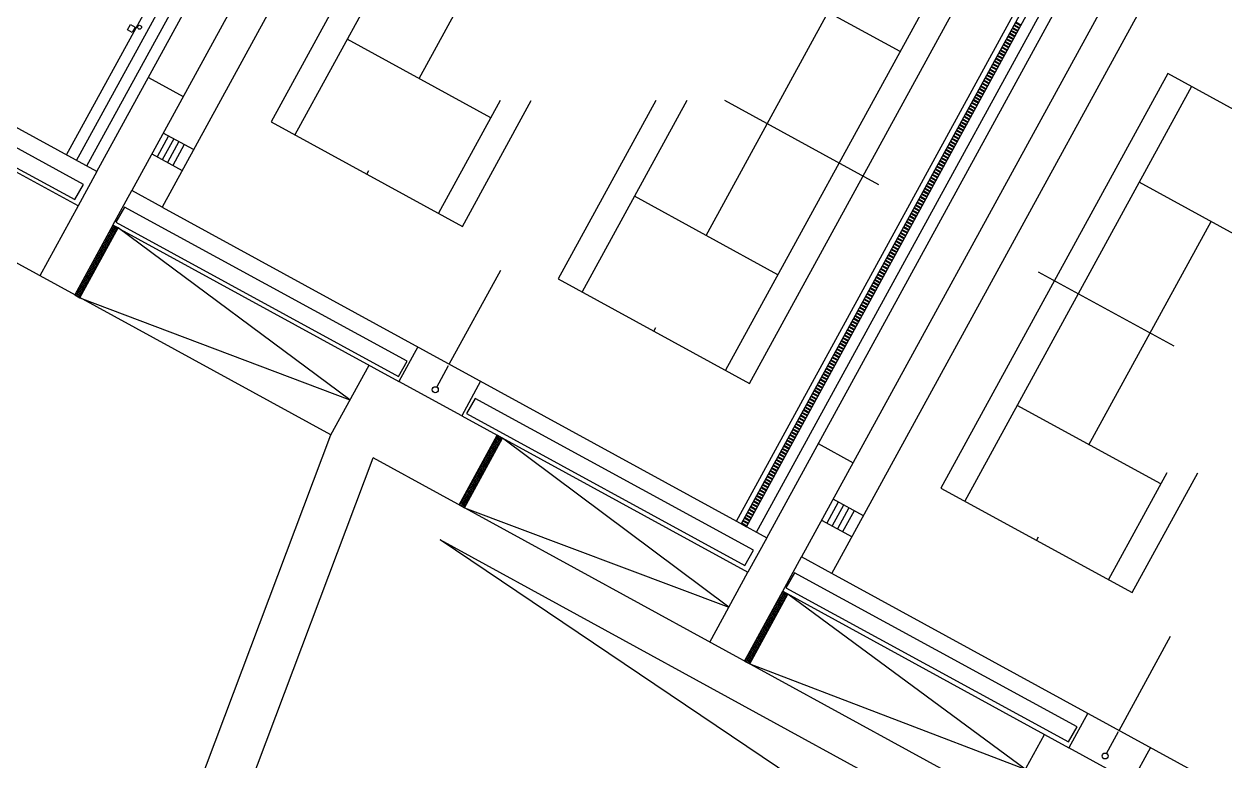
# Model space of a CAD drawing. Header units: millimetres. Extents: x 521005098 to 522149999836, y 174611071 to 175300000107.
# Drawn here: x 521886533836 to 521946951555, y 175132477736 to 175169562340 of the extents above; entities that cross this region are included whole.
import ezdxf

# ---------------------------------------------------------------- set-up
doc = ezdxf.new("R2010")
doc.units = ezdxf.units.MM
doc.header["$LTSCALE"] = 200
for name, color, linetype in [('0-35TEXT', 3, 'Continuous'), ('siteplan$0$0-35TEXT', 3, 'Continuous'), ('siteplan$0$siteplan$0$10', 1, 'Continuous'), ('siteplan$0$siteplan$0$21', 1, 'Continuous'), ('siteplan$0$siteplan$0$26', 1, 'Continuous'), ('siteplan$0$siteplan$0$48', 1, 'Continuous'), ('siteplan$0$siteplan$0$58', 1, 'Continuous'), ('siteplan$0$siteplan$0$60', 1, 'Continuous'), ('siteplan$0$siteplan$0$63', 1, 'Continuous'), ('siteplan$0$siteplan$0$8', 1, 'Continuous')]:
    doc.layers.add(name, color=color, linetype=linetype)
doc.layers.get('siteplan$0$0-35TEXT').off()

# ---------------------------------------------------------------- blocks, each defined once
blk = doc.blocks.new('siteplan$0$siteplan')
at = {"layer": 'siteplan$0$siteplan$0$10', "color": 8}
for p, q in [((21407.295, 75051.291), (21407.894, 75052.387)), ((21440.994, 75032.86), (21441.594, 75033.957))]:
    blk.add_line(p, q, dxfattribs=at)
for centre in [(21407.223, 75051.159), (21440.922, 75032.729)]:
    blk.add_circle(centre, 0.15, dxfattribs=at)
at = {"layer": 'siteplan$0$siteplan$0$21', "color": 8}
for p, q in [((21391.737, 75069.267), (21391.886, 75069.539)), ((21391.972, 75069.138), (21391.737, 75069.267)), ((21391.886, 75069.539), (21392.121, 75069.411)), ((21392.121, 75069.411), (21391.972, 75069.138))]:
    blk.add_line(p, q, dxfattribs=at)
blk.add_circle((21392.345, 75069.402), 0.1, dxfattribs=at)
at = {"layer": 'siteplan$0$siteplan$0$26', "color": 8}
for p, q in [((21388.673, 75062.976), (21406.22, 75095.061)), ((21389.182, 75062.698), (21406.729, 75094.783)), ((21389.691, 75062.419), (21407.238, 75094.505)), ((21390.2, 75062.141), (21407.747, 75094.226)), ((21409.502, 75093.267), (21391.954, 75061.181)), ((21410.37, 75085.497), (21398.964, 75064.642)), ((21411.572, 75084.84), (21400.166, 75063.985)), ((21390.2, 75062.141), (21358.615, 75079.415)), ((21406.407, 75066.824), (21412.55, 75078.054)), ((21422.881, 75044.268), (21440.429, 75076.353)), ((21423.39, 75043.989), (21440.938, 75076.075)), ((21423.899, 75043.711), (21441.446, 75075.796)), ((21443.201, 75074.837), (21425.654, 75042.751)), ((21433.238, 75072.991), (21421.832, 75052.136)), ((21423.034, 75051.479), (21434.44, 75072.334)), ((21430.606, 75068.179), (21423.385, 75072.128)), ((21420.852, 75058.925), (21426.995, 75070.154)), ((21410.019, 75064.848), (21402.798, 75068.797)), ((21444.069, 75067.067), (21432.664, 75046.212)), ((21453.694, 75061.804), (21444.069, 75067.067)), ((21445.271, 75066.41), (21433.866, 75045.555)), ((21410.489, 75065.709), (21407.387, 75060.036)), ((21408.589, 75059.379), (21412.051, 75065.709)), ((21418.313, 75065.709), (21413.409, 75056.742)), ((21419.875, 75065.709), (21414.611, 75056.085)), ((21429.538, 75061.468), (21421.784, 75065.709)), ((21398.964, 75064.642), (21408.589, 75059.379)), ((21393.801, 75063.932), (21393.225, 75062.879)), ((21394.064, 75063.788), (21393.488, 75062.735)), ((21395.064, 75063.241), (21393.537, 75064.076)), ((21394.327, 75063.644), (21393.751, 75062.591)), ((21392.962, 75063.023), (21394.488, 75062.188)), ((21394.59, 75063.5), (21394.014, 75062.447)), ((21403.777, 75062.011), (21403.873, 75062.187)), ((21393.481, 75060.347), (21391.954, 75061.181)), ((21449.86, 75057.649), (21442.639, 75061.598)), ((21424.464, 75056.948), (21417.243, 75060.897)), ((21440.106, 75048.394), (21446.25, 75059.624)), ((21444.392, 75053.344), (21437.563, 75057.079)), ((21413.409, 75056.742), (21423.034, 75051.479)), ((21418.222, 75054.111), (21418.318, 75054.287)), ((21443.718, 75046.418), (21436.498, 75050.367)), ((21444.023, 75046.975), (21441.087, 75041.606)), ((21442.289, 75040.949), (21445.584, 75046.975)), ((21432.664, 75046.212), (21442.289, 75040.949)), ((21427.5, 75045.502), (21426.924, 75044.449)), ((21428.764, 75044.811), (21427.237, 75045.646)), ((21427.763, 75045.358), (21427.188, 75044.305)), ((21428.027, 75045.214), (21427.451, 75044.161)), ((21428.29, 75045.07), (21427.714, 75044.017)), ((21422.373, 75044.546), (21423.899, 75043.711)), ((21426.661, 75044.593), (21428.188, 75043.758)), ((21437.476, 75043.58), (21437.572, 75043.756)), ((21427.181, 75041.916), (21425.654, 75042.751))]:
    blk.add_line(p, q, dxfattribs=at)
at = {"layer": 'siteplan$0$siteplan$0$48', "color": 8}
for p, q in [((21389.526, 75061.483), (21374.927, 75069.453)), ((21374.489, 75068.695), (21389.088, 75060.725)), ((21389.088, 75060.725), (21389.526, 75061.483)), ((21391.595, 75060.353), (21391.157, 75059.595)), ((21405.815, 75052.589), (21391.595, 75060.353)), ((21391.157, 75059.595), (21405.377, 75051.831)), ((21405.377, 75051.831), (21405.815, 75052.589)), ((21409.228, 75050.726), (21408.791, 75049.968)), ((21423.234, 75043.079), (21409.228, 75050.726)), ((21408.791, 75049.968), (21422.796, 75042.321)), ((21422.796, 75042.321), (21423.234, 75043.079)), ((21425.296, 75041.954), (21424.858, 75041.196)), ((21439.511, 75034.193), (21425.296, 75041.954)), ((21424.858, 75041.196), (21439.073, 75033.435)), ((21439.073, 75033.435), (21439.511, 75034.193))]:
    blk.add_line(p, q, dxfattribs=at)
at = {"layer": 'siteplan$0$siteplan$0$58', "color": 8}
for p, q in [((21402.929, 75050.644), (21391.267, 75059.301)), ((21389.348, 75055.791), (21402.929, 75050.644)), ((21421.99, 75040.22), (21410.605, 75048.725)), ((21408.686, 75045.216), (21421.99, 75040.22)), ((21436.905, 75032.063), (21424.967, 75040.871)), ((21423.048, 75037.361), (21436.905, 75032.063))]:
    blk.add_line(p, q, dxfattribs=at)
at = {"layer": 'siteplan$0$siteplan$0$60', "color": 8}
for p, q in [((21411.028, 75092.432), (21393.481, 75060.347)), ((21422.373, 75044.546), (21439.92, 75076.631)), ((21427.181, 75041.916), (21444.728, 75074.002)), ((21393.481, 75060.347), (21422.373, 75044.546)), ((21407.927, 75052.446), (21410.517, 75057.183)), ((21456.072, 75026.116), (21427.181, 75041.916)), ((21441.626, 75034.016), (21444.217, 75038.753))]:
    blk.add_line(p, q, dxfattribs=at)
at = {"layer": 'siteplan$0$siteplan$0$63', "color": 8}
for p, q in [((21440.165, 75076.497), (21422.618, 75044.412)), ((21422.881, 75044.268), (21440.429, 75076.353)), ((21436.669, 75069.478), (21436.405, 75069.622)), ((21436.678, 75069.495), (21436.415, 75069.639)), ((21436.688, 75069.512), (21436.424, 75069.656)), ((21436.364, 75068.92), (21436.101, 75069.064)), ((21436.373, 75068.938), (21436.11, 75069.082)), ((21436.383, 75068.955), (21436.12, 75069.099)), ((21436.44, 75069.06), (21436.177, 75069.204)), ((21436.45, 75069.077), (21436.186, 75069.221)), ((21436.459, 75069.095), (21436.196, 75069.239)), ((21436.516, 75069.199), (21436.253, 75069.343)), ((21436.526, 75069.216), (21436.263, 75069.36)), ((21436.535, 75069.234), (21436.272, 75069.378)), ((21436.592, 75069.338), (21436.329, 75069.482)), ((21436.602, 75069.356), (21436.339, 75069.5)), ((21436.611, 75069.373), (21436.348, 75069.517)), ((21436.059, 75068.363), (21435.796, 75068.507)), ((21436.069, 75068.381), (21435.806, 75068.525)), ((21436.078, 75068.398), (21435.815, 75068.542)), ((21436.135, 75068.503), (21435.872, 75068.647)), ((21436.145, 75068.52), (21435.882, 75068.664)), ((21436.154, 75068.537), (21435.891, 75068.681)), ((21436.212, 75068.642), (21435.948, 75068.786)), ((21436.221, 75068.659), (21435.958, 75068.803)), ((21436.231, 75068.677), (21435.967, 75068.821)), ((21436.288, 75068.781), (21436.025, 75068.925)), ((21436.297, 75068.799), (21436.034, 75068.943)), ((21436.307, 75068.816), (21436.044, 75068.96)), ((21435.678, 75067.667), (21435.415, 75067.811)), ((21435.688, 75067.684), (21435.425, 75067.828)), ((21435.697, 75067.702), (21435.434, 75067.846)), ((21435.755, 75067.806), (21435.491, 75067.95)), ((21435.764, 75067.824), (21435.501, 75067.968)), ((21435.774, 75067.841), (21435.51, 75067.985)), ((21435.831, 75067.946), (21435.568, 75068.089)), ((21435.84, 75067.963), (21435.577, 75068.107)), ((21435.85, 75067.98), (21435.587, 75068.124)), ((21435.907, 75068.085), (21435.644, 75068.229)), ((21435.916, 75068.102), (21435.653, 75068.246)), ((21435.926, 75068.12), (21435.663, 75068.264)), ((21435.983, 75068.224), (21435.72, 75068.368)), ((21435.993, 75068.241), (21435.729, 75068.385)), ((21436.002, 75068.259), (21435.739, 75068.403)), ((21435.374, 75067.11), (21435.11, 75067.254)), ((21435.383, 75067.127), (21435.12, 75067.271)), ((21435.393, 75067.145), (21435.13, 75067.289)), ((21435.45, 75067.249), (21435.187, 75067.393)), ((21435.459, 75067.267), (21435.196, 75067.41)), ((21435.469, 75067.284), (21435.206, 75067.428)), ((21435.526, 75067.388), (21435.263, 75067.532)), ((21435.536, 75067.406), (21435.272, 75067.55)), ((21435.545, 75067.423), (21435.282, 75067.567)), ((21435.602, 75067.528), (21435.339, 75067.672)), ((21435.612, 75067.545), (21435.349, 75067.689)), ((21435.621, 75067.562), (21435.358, 75067.706)), ((21435.069, 75066.553), (21434.806, 75066.697)), ((21435.079, 75066.57), (21434.815, 75066.714)), ((21435.088, 75066.588), (21434.825, 75066.731)), ((21435.145, 75066.692), (21434.882, 75066.836)), ((21435.155, 75066.709), (21434.891, 75066.853)), ((21435.164, 75066.727), (21434.901, 75066.871)), ((21435.221, 75066.831), (21434.958, 75066.975)), ((21435.231, 75066.849), (21434.968, 75066.993)), ((21435.24, 75066.866), (21434.977, 75067.01)), ((21435.298, 75066.971), (21435.034, 75067.114)), ((21435.307, 75066.988), (21435.044, 75067.132)), ((21435.317, 75067.005), (21435.053, 75067.149)), ((21434.688, 75065.856), (21434.425, 75066)), ((21434.698, 75065.874), (21434.434, 75066.018)), ((21434.707, 75065.891), (21434.444, 75066.035)), ((21434.764, 75065.996), (21434.501, 75066.14)), ((21434.774, 75066.013), (21434.511, 75066.157)), ((21434.783, 75066.03), (21434.52, 75066.174)), ((21434.84, 75066.135), (21434.577, 75066.279)), ((21434.85, 75066.152), (21434.587, 75066.296)), ((21434.86, 75066.17), (21434.596, 75066.314)), ((21434.917, 75066.274), (21434.653, 75066.418)), ((21434.926, 75066.292), (21434.663, 75066.435)), ((21434.936, 75066.309), (21434.672, 75066.453)), ((21434.993, 75066.413), (21434.73, 75066.557)), ((21435.002, 75066.431), (21434.739, 75066.575)), ((21435.012, 75066.448), (21434.749, 75066.592)), ((21434.383, 75065.299), (21434.12, 75065.443)), ((21434.393, 75065.317), (21434.13, 75065.461)), ((21434.402, 75065.334), (21434.139, 75065.478)), ((21434.46, 75065.438), (21434.196, 75065.582)), ((21434.469, 75065.456), (21434.206, 75065.6)), ((21434.479, 75065.473), (21434.215, 75065.617)), ((21434.536, 75065.578), (21434.273, 75065.722)), ((21434.545, 75065.595), (21434.282, 75065.739)), ((21434.555, 75065.613), (21434.292, 75065.756)), ((21434.612, 75065.717), (21434.349, 75065.861)), ((21434.621, 75065.734), (21434.358, 75065.878)), ((21434.631, 75065.752), (21434.368, 75065.896)), ((21434.079, 75064.742), (21433.816, 75064.886)), ((21434.088, 75064.759), (21433.825, 75064.903)), ((21434.098, 75064.777), (21433.835, 75064.921)), ((21434.155, 75064.881), (21433.892, 75065.025)), ((21434.164, 75064.899), (21433.901, 75065.043)), ((21434.174, 75064.916), (21433.911, 75065.06)), ((21434.231, 75065.021), (21433.968, 75065.165)), ((21434.241, 75065.038), (21433.977, 75065.182)), ((21434.25, 75065.055), (21433.987, 75065.199)), ((21434.307, 75065.16), (21434.044, 75065.304)), ((21434.317, 75065.177), (21434.054, 75065.321)), ((21434.326, 75065.195), (21434.063, 75065.339)), ((21433.698, 75064.046), (21433.435, 75064.19)), ((21433.707, 75064.063), (21433.444, 75064.207)), ((21433.717, 75064.08), (21433.454, 75064.224)), ((21433.774, 75064.185), (21433.511, 75064.329)), ((21433.784, 75064.202), (21433.52, 75064.346)), ((21433.793, 75064.22), (21433.53, 75064.364)), ((21433.85, 75064.324), (21433.587, 75064.468)), ((21433.86, 75064.342), (21433.597, 75064.486)), ((21433.869, 75064.359), (21433.606, 75064.503)), ((21433.926, 75064.463), (21433.663, 75064.607)), ((21433.936, 75064.481), (21433.673, 75064.625)), ((21433.945, 75064.498), (21433.682, 75064.642)), ((21434.003, 75064.603), (21433.739, 75064.747)), ((21434.012, 75064.62), (21433.749, 75064.764)), ((21434.022, 75064.638), (21433.758, 75064.782)), ((21433.393, 75063.488), (21433.13, 75063.632)), ((21433.403, 75063.506), (21433.14, 75063.65)), ((21433.412, 75063.523), (21433.149, 75063.667)), ((21433.469, 75063.628), (21433.206, 75063.772)), ((21433.479, 75063.645), (21433.216, 75063.789)), ((21433.488, 75063.663), (21433.225, 75063.807)), ((21433.546, 75063.767), (21433.282, 75063.911)), ((21433.555, 75063.784), (21433.292, 75063.928)), ((21433.565, 75063.802), (21433.301, 75063.946)), ((21433.622, 75063.906), (21433.359, 75064.05)), ((21433.631, 75063.924), (21433.368, 75064.068)), ((21433.641, 75063.941), (21433.378, 75064.085)), ((21433.089, 75062.931), (21432.825, 75063.075)), ((21433.098, 75062.949), (21432.835, 75063.093)), ((21433.108, 75062.966), (21432.844, 75063.11)), ((21433.165, 75063.071), (21432.901, 75063.215)), ((21433.174, 75063.088), (21432.911, 75063.232)), ((21433.184, 75063.105), (21432.921, 75063.249)), ((21433.241, 75063.21), (21432.978, 75063.354)), ((21433.25, 75063.227), (21432.987, 75063.371)), ((21433.26, 75063.245), (21432.997, 75063.389)), ((21433.317, 75063.349), (21433.054, 75063.493)), ((21433.327, 75063.367), (21433.063, 75063.511)), ((21433.336, 75063.384), (21433.073, 75063.528)), ((21432.708, 75062.235), (21432.444, 75062.379)), ((21432.717, 75062.252), (21432.454, 75062.396)), ((21432.727, 75062.27), (21432.463, 75062.414)), ((21432.784, 75062.374), (21432.521, 75062.518)), ((21432.793, 75062.392), (21432.53, 75062.536)), ((21432.803, 75062.409), (21432.54, 75062.553)), ((21432.86, 75062.514), (21432.597, 75062.657)), ((21432.87, 75062.531), (21432.606, 75062.675)), ((21432.879, 75062.548), (21432.616, 75062.692)), ((21432.936, 75062.653), (21432.673, 75062.797)), ((21432.946, 75062.67), (21432.682, 75062.814)), ((21432.955, 75062.688), (21432.692, 75062.832)), ((21433.012, 75062.792), (21432.749, 75062.936)), ((21433.022, 75062.809), (21432.759, 75062.953)), ((21433.031, 75062.827), (21432.768, 75062.971)), ((21432.403, 75061.678), (21432.14, 75061.822)), ((21432.412, 75061.695), (21432.149, 75061.839)), ((21432.422, 75061.713), (21432.159, 75061.857)), ((21432.479, 75061.817), (21432.216, 75061.961)), ((21432.489, 75061.835), (21432.225, 75061.978)), ((21432.498, 75061.852), (21432.235, 75061.996)), ((21432.555, 75061.956), (21432.292, 75062.1)), ((21432.565, 75061.974), (21432.302, 75062.118)), ((21432.574, 75061.991), (21432.311, 75062.135)), ((21432.631, 75062.096), (21432.368, 75062.24)), ((21432.641, 75062.113), (21432.378, 75062.257)), ((21432.651, 75062.131), (21432.387, 75062.274)), ((21432.098, 75061.121), (21431.835, 75061.265)), ((21432.108, 75061.138), (21431.845, 75061.282)), ((21432.117, 75061.156), (21431.854, 75061.299)), ((21432.174, 75061.26), (21431.911, 75061.404)), ((21432.184, 75061.277), (21431.921, 75061.421)), ((21432.193, 75061.295), (21431.93, 75061.439)), ((21432.251, 75061.399), (21431.987, 75061.543)), ((21432.26, 75061.417), (21431.997, 75061.561)), ((21432.27, 75061.434), (21432.006, 75061.578)), ((21432.327, 75061.539), (21432.064, 75061.683)), ((21432.336, 75061.556), (21432.073, 75061.7)), ((21432.346, 75061.573), (21432.083, 75061.717)), ((21431.717, 75060.424), (21431.454, 75060.568)), ((21431.727, 75060.442), (21431.464, 75060.586)), ((21431.736, 75060.459), (21431.473, 75060.603)), ((21431.794, 75060.564), (21431.53, 75060.708)), ((21431.803, 75060.581), (21431.54, 75060.725)), ((21431.813, 75060.598), (21431.549, 75060.742)), ((21431.87, 75060.703), (21431.607, 75060.847)), ((21431.879, 75060.72), (21431.616, 75060.864)), ((21431.889, 75060.738), (21431.626, 75060.882)), ((21431.946, 75060.842), (21431.683, 75060.986)), ((21431.955, 75060.86), (21431.692, 75061.004)), ((21431.965, 75060.877), (21431.702, 75061.021)), ((21432.022, 75060.981), (21431.759, 75061.125)), ((21432.032, 75060.999), (21431.768, 75061.143)), ((21432.041, 75061.016), (21431.778, 75061.16)), ((21431.413, 75059.867), (21431.15, 75060.011)), ((21431.422, 75059.885), (21431.159, 75060.029)), ((21431.432, 75059.902), (21431.169, 75060.046)), ((21431.489, 75060.006), (21431.226, 75060.15)), ((21431.498, 75060.024), (21431.235, 75060.168)), ((21431.508, 75060.041), (21431.245, 75060.185)), ((21431.565, 75060.146), (21431.302, 75060.29)), ((21431.575, 75060.163), (21431.311, 75060.307)), ((21431.584, 75060.181), (21431.321, 75060.325)), ((21431.641, 75060.285), (21431.378, 75060.429)), ((21431.651, 75060.302), (21431.388, 75060.446)), ((21431.66, 75060.32), (21431.397, 75060.464)), ((21391.005, 75059.445), (21389.085, 75055.935)), ((21391.004, 75059.445), (21389.085, 75055.935)), ((21391.008, 75059.442), (21389.089, 75055.933)), ((21391.078, 75059.404), (21389.159, 75055.895)), ((21391.148, 75059.366), (21389.229, 75055.857)), ((21391.22, 75059.215), (21390.957, 75059.359)), ((21391.258, 75059.285), (21390.996, 75059.428)), ((21391.267, 75059.301), (21391.004, 75059.445)), ((21431.108, 75059.31), (21430.845, 75059.454)), ((21431.118, 75059.327), (21430.854, 75059.471)), ((21431.127, 75059.345), (21430.864, 75059.489)), ((21431.184, 75059.449), (21430.921, 75059.593)), ((21431.194, 75059.467), (21430.931, 75059.611)), ((21431.203, 75059.484), (21430.94, 75059.628)), ((21431.26, 75059.589), (21430.997, 75059.733)), ((21431.27, 75059.606), (21431.007, 75059.75)), ((21431.279, 75059.623), (21431.016, 75059.767)), ((21431.337, 75059.728), (21431.073, 75059.872)), ((21431.346, 75059.745), (21431.083, 75059.889)), ((21431.356, 75059.763), (21431.092, 75059.907)), ((21391.217, 75059.328), (21389.298, 75055.818)), ((21389.348, 75055.791), (21391.267, 75059.301)), ((21390.916, 75058.658), (21390.653, 75058.802)), ((21390.954, 75058.727), (21390.691, 75058.871)), ((21390.992, 75058.797), (21390.729, 75058.941)), ((21391.03, 75058.867), (21390.767, 75059.01)), ((21391.068, 75058.936), (21390.805, 75059.08)), ((21391.106, 75059.006), (21390.843, 75059.15)), ((21391.144, 75059.076), (21390.881, 75059.219)), ((21391.182, 75059.145), (21390.919, 75059.289)), ((21430.727, 75058.614), (21430.464, 75058.758)), ((21430.737, 75058.631), (21430.473, 75058.775)), ((21430.746, 75058.648), (21430.483, 75058.792)), ((21430.803, 75058.753), (21430.54, 75058.897)), ((21430.813, 75058.77), (21430.55, 75058.914)), ((21430.822, 75058.788), (21430.559, 75058.932)), ((21430.88, 75058.892), (21430.616, 75059.036)), ((21430.889, 75058.91), (21430.626, 75059.054)), ((21430.899, 75058.927), (21430.635, 75059.071)), ((21430.956, 75059.031), (21430.692, 75059.175)), ((21430.965, 75059.049), (21430.702, 75059.193)), ((21430.975, 75059.066), (21430.712, 75059.21)), ((21431.032, 75059.171), (21430.769, 75059.315)), ((21431.041, 75059.188), (21430.778, 75059.332)), ((21431.051, 75059.206), (21430.788, 75059.35)), ((21390.573, 75058.031), (21390.31, 75058.175)), ((21390.611, 75058.101), (21390.348, 75058.244)), ((21390.649, 75058.17), (21390.386, 75058.314)), ((21390.687, 75058.24), (21390.424, 75058.384)), ((21390.725, 75058.31), (21390.462, 75058.453)), ((21390.763, 75058.379), (21390.5, 75058.523)), ((21390.801, 75058.449), (21390.538, 75058.593)), ((21390.84, 75058.518), (21390.577, 75058.662)), ((21390.878, 75058.588), (21390.615, 75058.732)), ((21430.422, 75058.057), (21430.159, 75058.2)), ((21430.432, 75058.074), (21430.169, 75058.218)), ((21430.442, 75058.091), (21430.178, 75058.235)), ((21430.499, 75058.196), (21430.235, 75058.34)), ((21430.508, 75058.213), (21430.245, 75058.357)), ((21430.518, 75058.231), (21430.254, 75058.375)), ((21430.575, 75058.335), (21430.312, 75058.479)), ((21430.584, 75058.352), (21430.321, 75058.496)), ((21430.594, 75058.37), (21430.331, 75058.514)), ((21430.651, 75058.474), (21430.388, 75058.618)), ((21430.661, 75058.492), (21430.397, 75058.636)), ((21430.67, 75058.509), (21430.407, 75058.653)), ((21390.23, 75057.404), (21389.967, 75057.548)), ((21390.268, 75057.474), (21390.005, 75057.618)), ((21390.306, 75057.543), (21390.043, 75057.687)), ((21390.344, 75057.613), (21390.081, 75057.757)), ((21390.383, 75057.683), (21390.12, 75057.827)), ((21390.421, 75057.752), (21390.158, 75057.896)), ((21390.459, 75057.822), (21390.196, 75057.966)), ((21390.497, 75057.892), (21390.234, 75058.035)), ((21390.535, 75057.961), (21390.272, 75058.105)), ((21430.061, 75057.395), (21429.797, 75057.539)), ((21430.118, 75057.499), (21429.855, 75057.643)), ((21430.127, 75057.517), (21429.864, 75057.661)), ((21430.137, 75057.534), (21429.874, 75057.678)), ((21430.194, 75057.639), (21429.931, 75057.783)), ((21430.203, 75057.656), (21429.94, 75057.8)), ((21430.213, 75057.673), (21429.95, 75057.817)), ((21430.27, 75057.778), (21430.007, 75057.922)), ((21430.28, 75057.795), (21430.016, 75057.939)), ((21430.289, 75057.813), (21430.026, 75057.957)), ((21430.346, 75057.917), (21430.083, 75058.061)), ((21430.356, 75057.935), (21430.093, 75058.079)), ((21430.365, 75057.952), (21430.102, 75058.096)), ((21389.926, 75056.847), (21389.663, 75056.991)), ((21389.964, 75056.917), (21389.701, 75057.06)), ((21390.002, 75056.986), (21389.739, 75057.13)), ((21390.04, 75057.056), (21389.777, 75057.2)), ((21390.078, 75057.126), (21389.815, 75057.269)), ((21390.116, 75057.195), (21389.853, 75057.339)), ((21390.154, 75057.265), (21389.891, 75057.409)), ((21390.192, 75057.335), (21389.929, 75057.478)), ((21429.737, 75056.803), (21429.474, 75056.947)), ((21429.746, 75056.82), (21429.483, 75056.964)), ((21429.756, 75056.838), (21429.493, 75056.982)), ((21429.813, 75056.942), (21429.55, 75057.086)), ((21429.823, 75056.96), (21429.559, 75057.104)), ((21429.832, 75056.977), (21429.569, 75057.121)), ((21429.889, 75057.082), (21429.626, 75057.225)), ((21429.899, 75057.099), (21429.636, 75057.243)), ((21429.908, 75057.116), (21429.645, 75057.26)), ((21429.965, 75057.221), (21429.702, 75057.365)), ((21429.975, 75057.238), (21429.712, 75057.382)), ((21429.984, 75057.256), (21429.721, 75057.4)), ((21430.042, 75057.36), (21429.778, 75057.504)), ((21430.051, 75057.378), (21429.788, 75057.521)), ((21389.583, 75056.22), (21389.32, 75056.364)), ((21389.621, 75056.29), (21389.358, 75056.434)), ((21389.659, 75056.359), (21389.396, 75056.503)), ((21389.697, 75056.429), (21389.434, 75056.573)), ((21389.735, 75056.499), (21389.472, 75056.643)), ((21389.773, 75056.568), (21389.51, 75056.712)), ((21389.811, 75056.638), (21389.548, 75056.782)), ((21389.849, 75056.708), (21389.586, 75056.852)), ((21389.888, 75056.777), (21389.624, 75056.921)), ((21429.432, 75056.246), (21429.169, 75056.39)), ((21429.442, 75056.263), (21429.179, 75056.407)), ((21429.451, 75056.281), (21429.188, 75056.425)), ((21429.508, 75056.385), (21429.245, 75056.529)), ((21429.518, 75056.403), (21429.255, 75056.546)), ((21429.527, 75056.42), (21429.264, 75056.564)), ((21429.585, 75056.524), (21429.321, 75056.668)), ((21429.594, 75056.542), (21429.331, 75056.686)), ((21429.604, 75056.559), (21429.34, 75056.703)), ((21429.661, 75056.664), (21429.398, 75056.808)), ((21429.67, 75056.681), (21429.407, 75056.825)), ((21429.68, 75056.699), (21429.417, 75056.842)), ((21389.085, 75055.935), (21389.348, 75055.791)), ((21389.354, 75055.802), (21389.091, 75055.946)), ((21389.393, 75055.872), (21389.129, 75056.016)), ((21389.431, 75055.942), (21389.167, 75056.086)), ((21389.469, 75056.011), (21389.205, 75056.155)), ((21389.507, 75056.081), (21389.244, 75056.225)), ((21389.545, 75056.151), (21389.282, 75056.294)), ((21429.07, 75055.584), (21428.807, 75055.728)), ((21429.128, 75055.689), (21428.864, 75055.833)), ((21429.137, 75055.706), (21428.874, 75055.85)), ((21429.147, 75055.724), (21428.883, 75055.867)), ((21429.204, 75055.828), (21428.941, 75055.972)), ((21429.213, 75055.845), (21428.95, 75055.989)), ((21429.223, 75055.863), (21428.96, 75056.007)), ((21429.28, 75055.967), (21429.017, 75056.111)), ((21429.289, 75055.985), (21429.026, 75056.129)), ((21429.299, 75056.002), (21429.036, 75056.146)), ((21429.356, 75056.107), (21429.093, 75056.251)), ((21429.366, 75056.124), (21429.102, 75056.268)), ((21429.375, 75056.141), (21429.112, 75056.285)), ((21428.747, 75054.992), (21428.483, 75055.136)), ((21428.756, 75055.01), (21428.493, 75055.154)), ((21428.766, 75055.027), (21428.503, 75055.171)), ((21428.823, 75055.132), (21428.56, 75055.276)), ((21428.832, 75055.149), (21428.569, 75055.293)), ((21428.842, 75055.166), (21428.579, 75055.31)), ((21428.899, 75055.271), (21428.636, 75055.415)), ((21428.909, 75055.288), (21428.645, 75055.432)), ((21428.918, 75055.306), (21428.655, 75055.45)), ((21428.975, 75055.41), (21428.712, 75055.554)), ((21428.985, 75055.428), (21428.722, 75055.572)), ((21428.994, 75055.445), (21428.731, 75055.589)), ((21429.051, 75055.549), (21428.788, 75055.693)), ((21429.061, 75055.567), (21428.798, 75055.711)), ((21428.442, 75054.435), (21428.179, 75054.579)), ((21428.452, 75054.453), (21428.188, 75054.597)), ((21428.461, 75054.47), (21428.198, 75054.614)), ((21428.518, 75054.574), (21428.255, 75054.718)), ((21428.528, 75054.592), (21428.264, 75054.736)), ((21428.537, 75054.609), (21428.274, 75054.753)), ((21428.594, 75054.714), (21428.331, 75054.858)), ((21428.604, 75054.731), (21428.341, 75054.875)), ((21428.613, 75054.749), (21428.35, 75054.893)), ((21428.671, 75054.853), (21428.407, 75054.997)), ((21428.68, 75054.87), (21428.417, 75055.014)), ((21428.69, 75054.888), (21428.426, 75055.032)), ((21428.08, 75053.774), (21427.817, 75053.918)), ((21428.137, 75053.878), (21427.874, 75054.022)), ((21428.147, 75053.895), (21427.884, 75054.039)), ((21428.156, 75053.913), (21427.893, 75054.057)), ((21428.213, 75054.017), (21427.95, 75054.161)), ((21428.223, 75054.035), (21427.96, 75054.179)), ((21428.233, 75054.052), (21427.969, 75054.196)), ((21428.29, 75054.157), (21428.026, 75054.301)), ((21428.299, 75054.174), (21428.036, 75054.318)), ((21428.309, 75054.191), (21428.045, 75054.335)), ((21428.366, 75054.296), (21428.103, 75054.44)), ((21428.375, 75054.313), (21428.112, 75054.457)), ((21428.385, 75054.331), (21428.122, 75054.475)), ((21427.756, 75053.182), (21427.493, 75053.326)), ((21427.766, 75053.199), (21427.503, 75053.343)), ((21427.775, 75053.216), (21427.512, 75053.36)), ((21427.833, 75053.321), (21427.569, 75053.465)), ((21427.842, 75053.338), (21427.579, 75053.482)), ((21427.852, 75053.356), (21427.588, 75053.5)), ((21427.909, 75053.46), (21427.646, 75053.604)), ((21427.918, 75053.478), (21427.655, 75053.622)), ((21427.928, 75053.495), (21427.665, 75053.639)), ((21427.985, 75053.6), (21427.722, 75053.743)), ((21427.994, 75053.617), (21427.731, 75053.761)), ((21428.004, 75053.634), (21427.741, 75053.778)), ((21428.061, 75053.739), (21427.798, 75053.883)), ((21428.071, 75053.756), (21427.807, 75053.9)), ((21427.452, 75052.625), (21427.189, 75052.768)), ((21427.461, 75052.642), (21427.198, 75052.786)), ((21427.471, 75052.659), (21427.208, 75052.803)), ((21427.528, 75052.764), (21427.265, 75052.908)), ((21427.537, 75052.781), (21427.274, 75052.925)), ((21427.547, 75052.799), (21427.284, 75052.943)), ((21427.604, 75052.903), (21427.341, 75053.047)), ((21427.614, 75052.921), (21427.35, 75053.064)), ((21427.623, 75052.938), (21427.36, 75053.082)), ((21427.68, 75053.042), (21427.417, 75053.186)), ((21427.69, 75053.06), (21427.427, 75053.204)), ((21427.699, 75053.077), (21427.436, 75053.221)), ((21427.09, 75051.963), (21426.827, 75052.107)), ((21427.147, 75052.067), (21426.884, 75052.211)), ((21427.157, 75052.085), (21426.893, 75052.229)), ((21427.166, 75052.102), (21426.903, 75052.246)), ((21427.223, 75052.207), (21426.96, 75052.351)), ((21427.233, 75052.224), (21426.97, 75052.368)), ((21427.242, 75052.242), (21426.979, 75052.385)), ((21427.299, 75052.346), (21427.036, 75052.49)), ((21427.309, 75052.363), (21427.046, 75052.507)), ((21427.318, 75052.381), (21427.055, 75052.525)), ((21427.376, 75052.485), (21427.112, 75052.629)), ((21427.385, 75052.503), (21427.122, 75052.647)), ((21427.395, 75052.52), (21427.131, 75052.664)), ((21426.766, 75051.371), (21426.503, 75051.515)), ((21426.776, 75051.388), (21426.513, 75051.532)), ((21426.785, 75051.406), (21426.522, 75051.55)), ((21426.842, 75051.51), (21426.579, 75051.654)), ((21426.852, 75051.528), (21426.589, 75051.672)), ((21426.861, 75051.545), (21426.598, 75051.689)), ((21426.919, 75051.65), (21426.655, 75051.794)), ((21426.928, 75051.667), (21426.665, 75051.811)), ((21426.938, 75051.684), (21426.674, 75051.828)), ((21426.995, 75051.789), (21426.732, 75051.933)), ((21427.004, 75051.806), (21426.741, 75051.95)), ((21427.014, 75051.824), (21426.751, 75051.968)), ((21427.071, 75051.928), (21426.808, 75052.072)), ((21427.08, 75051.946), (21426.817, 75052.089)), ((21426.462, 75050.814), (21426.198, 75050.958)), ((21426.471, 75050.831), (21426.208, 75050.975)), ((21426.481, 75050.849), (21426.217, 75050.993)), ((21426.538, 75050.953), (21426.274, 75051.097)), ((21426.547, 75050.971), (21426.284, 75051.115)), ((21426.557, 75050.988), (21426.294, 75051.132)), ((21426.614, 75051.092), (21426.351, 75051.236)), ((21426.623, 75051.11), (21426.36, 75051.254)), ((21426.633, 75051.127), (21426.37, 75051.271)), ((21426.69, 75051.232), (21426.427, 75051.376)), ((21426.7, 75051.249), (21426.436, 75051.393)), ((21426.709, 75051.267), (21426.446, 75051.41)), ((21426.1, 75050.152), (21425.836, 75050.296)), ((21426.157, 75050.257), (21425.894, 75050.401)), ((21426.166, 75050.274), (21425.903, 75050.418)), ((21426.176, 75050.292), (21425.913, 75050.436)), ((21426.233, 75050.396), (21425.97, 75050.54)), ((21426.243, 75050.413), (21425.979, 75050.557)), ((21426.252, 75050.431), (21425.989, 75050.575)), ((21426.309, 75050.535), (21426.046, 75050.679)), ((21426.319, 75050.553), (21426.055, 75050.697)), ((21426.328, 75050.57), (21426.065, 75050.714)), ((21426.385, 75050.675), (21426.122, 75050.819)), ((21426.395, 75050.692), (21426.132, 75050.836)), ((21426.404, 75050.709), (21426.141, 75050.853)), ((21425.776, 75049.56), (21425.513, 75049.704)), ((21425.785, 75049.578), (21425.522, 75049.722)), ((21425.795, 75049.595), (21425.532, 75049.739)), ((21425.852, 75049.7), (21425.589, 75049.844)), ((21425.862, 75049.717), (21425.598, 75049.861)), ((21425.871, 75049.734), (21425.608, 75049.878)), ((21425.928, 75049.839), (21425.665, 75049.983)), ((21425.938, 75049.856), (21425.675, 75050)), ((21425.947, 75049.874), (21425.684, 75050.018)), ((21426.004, 75049.978), (21425.741, 75050.122)), ((21426.014, 75049.996), (21425.751, 75050.14)), ((21426.024, 75050.013), (21425.76, 75050.157)), ((21426.081, 75050.117), (21425.817, 75050.261)), ((21426.09, 75050.135), (21425.827, 75050.279)), ((21425.471, 75049.003), (21425.208, 75049.147)), ((21425.481, 75049.021), (21425.218, 75049.165)), ((21425.49, 75049.038), (21425.227, 75049.182)), ((21425.547, 75049.142), (21425.284, 75049.286)), ((21425.557, 75049.16), (21425.294, 75049.304)), ((21425.566, 75049.177), (21425.303, 75049.321)), ((21425.624, 75049.282), (21425.36, 75049.426)), ((21425.633, 75049.299), (21425.37, 75049.443)), ((21425.643, 75049.317), (21425.379, 75049.461)), ((21425.7, 75049.421), (21425.437, 75049.565)), ((21425.709, 75049.438), (21425.446, 75049.582)), ((21425.719, 75049.456), (21425.456, 75049.6)), ((21408.422, 75045.36), (21410.342, 75048.869)), ((21410.342, 75048.869), (21408.422, 75045.36)), ((21410.368, 75048.854), (21408.45, 75045.345)), ((21410.438, 75048.816), (21408.519, 75045.307)), ((21410.508, 75048.778), (21408.589, 75045.269)), ((21410.577, 75048.74), (21408.659, 75045.231)), ((21408.686, 75045.216), (21410.605, 75048.725)), ((21410.407, 75048.363), (21410.144, 75048.507)), ((21410.445, 75048.433), (21410.182, 75048.577)), ((21410.483, 75048.502), (21410.22, 75048.646)), ((21410.521, 75048.572), (21410.258, 75048.716)), ((21410.559, 75048.642), (21410.296, 75048.785)), ((21410.597, 75048.711), (21410.334, 75048.855)), ((21410.605, 75048.725), (21410.342, 75048.869)), ((21425.109, 75048.342), (21424.846, 75048.486)), ((21425.167, 75048.446), (21424.903, 75048.59)), ((21425.176, 75048.464), (21424.913, 75048.607)), ((21425.186, 75048.481), (21424.922, 75048.625)), ((21425.243, 75048.585), (21424.98, 75048.729)), ((21425.252, 75048.603), (21424.989, 75048.747)), ((21425.262, 75048.62), (21424.999, 75048.764)), ((21425.319, 75048.725), (21425.056, 75048.869)), ((21425.328, 75048.742), (21425.065, 75048.886)), ((21425.338, 75048.759), (21425.075, 75048.903)), ((21425.395, 75048.864), (21425.132, 75049.008)), ((21425.405, 75048.881), (21425.141, 75049.025)), ((21425.414, 75048.899), (21425.151, 75049.043)), ((21410.064, 75047.736), (21409.801, 75047.88)), ((21410.102, 75047.806), (21409.839, 75047.95)), ((21410.14, 75047.876), (21409.877, 75048.019)), ((21410.178, 75047.945), (21409.915, 75048.089)), ((21410.216, 75048.015), (21409.953, 75048.159)), ((21410.254, 75048.085), (21409.991, 75048.228)), ((21410.292, 75048.154), (21410.029, 75048.298)), ((21410.33, 75048.224), (21410.067, 75048.368)), ((21410.368, 75048.294), (21410.106, 75048.437)), ((21424.786, 75047.75), (21424.523, 75047.894)), ((21424.795, 75047.767), (21424.532, 75047.911)), ((21424.805, 75047.785), (21424.542, 75047.928)), ((21424.862, 75047.889), (21424.599, 75048.033)), ((21424.871, 75047.906), (21424.608, 75048.05)), ((21424.881, 75047.924), (21424.618, 75048.068)), ((21424.938, 75048.028), (21424.675, 75048.172)), ((21424.948, 75048.046), (21424.684, 75048.19)), ((21424.957, 75048.063), (21424.694, 75048.207)), ((21425.014, 75048.168), (21424.751, 75048.311)), ((21425.024, 75048.185), (21424.761, 75048.329)), ((21425.033, 75048.202), (21424.77, 75048.346)), ((21425.09, 75048.307), (21424.827, 75048.451)), ((21425.1, 75048.324), (21424.837, 75048.468)), ((21409.759, 75047.179), (21409.496, 75047.323)), ((21409.797, 75047.249), (21409.534, 75047.393)), ((21409.835, 75047.319), (21409.572, 75047.462)), ((21409.873, 75047.388), (21409.61, 75047.532)), ((21409.911, 75047.458), (21409.649, 75047.602)), ((21409.95, 75047.527), (21409.687, 75047.671)), ((21409.988, 75047.597), (21409.725, 75047.741)), ((21410.026, 75047.667), (21409.763, 75047.811)), ((21424.481, 75047.193), (21424.218, 75047.337)), ((21424.491, 75047.21), (21424.227, 75047.354)), ((21424.5, 75047.227), (21424.237, 75047.371)), ((21424.557, 75047.332), (21424.294, 75047.476)), ((21424.567, 75047.349), (21424.304, 75047.493)), ((21424.576, 75047.367), (21424.313, 75047.511)), ((21424.633, 75047.471), (21424.37, 75047.615)), ((21424.643, 75047.489), (21424.38, 75047.632)), ((21424.652, 75047.506), (21424.389, 75047.65)), ((21424.71, 75047.61), (21424.446, 75047.754)), ((21424.719, 75047.628), (21424.456, 75047.772)), ((21424.729, 75047.645), (21424.465, 75047.789)), ((21409.416, 75046.552), (21409.153, 75046.696)), ((21409.455, 75046.622), (21409.191, 75046.766)), ((21409.493, 75046.692), (21409.23, 75046.836)), ((21409.531, 75046.761), (21409.268, 75046.905)), ((21409.569, 75046.831), (21409.306, 75046.975)), ((21409.607, 75046.901), (21409.344, 75047.044)), ((21409.645, 75046.97), (21409.382, 75047.114)), ((21409.683, 75047.04), (21409.42, 75047.184)), ((21409.721, 75047.11), (21409.458, 75047.253)), ((21424.119, 75046.531), (21423.856, 75046.675)), ((21424.176, 75046.635), (21423.913, 75046.779)), ((21424.186, 75046.653), (21423.923, 75046.797)), ((21424.195, 75046.67), (21423.932, 75046.814)), ((21424.253, 75046.775), (21423.989, 75046.919)), ((21424.262, 75046.792), (21423.999, 75046.936)), ((21424.272, 75046.81), (21424.008, 75046.953)), ((21424.329, 75046.914), (21424.065, 75047.058)), ((21424.338, 75046.931), (21424.075, 75047.075)), ((21424.348, 75046.949), (21424.085, 75047.093)), ((21424.405, 75047.053), (21424.142, 75047.197)), ((21424.414, 75047.071), (21424.151, 75047.215)), ((21424.424, 75047.088), (21424.161, 75047.232)), ((21409.074, 75045.926), (21408.811, 75046.07)), ((21409.112, 75045.995), (21408.849, 75046.139)), ((21409.15, 75046.065), (21408.887, 75046.209)), ((21409.188, 75046.135), (21408.925, 75046.278)), ((21409.226, 75046.204), (21408.963, 75046.348)), ((21409.264, 75046.274), (21409.001, 75046.418)), ((21409.302, 75046.343), (21409.039, 75046.487)), ((21409.34, 75046.413), (21409.077, 75046.557)), ((21409.378, 75046.483), (21409.115, 75046.627)), ((21423.795, 75045.939), (21423.532, 75046.083)), ((21423.805, 75045.956), (21423.542, 75046.1)), ((21423.815, 75045.974), (21423.551, 75046.118)), ((21423.872, 75046.078), (21423.608, 75046.222)), ((21423.881, 75046.096), (21423.618, 75046.24)), ((21423.891, 75046.113), (21423.627, 75046.257)), ((21423.948, 75046.218), (21423.685, 75046.362)), ((21423.957, 75046.235), (21423.694, 75046.379)), ((21423.967, 75046.252), (21423.704, 75046.396)), ((21424.024, 75046.357), (21423.761, 75046.501)), ((21424.034, 75046.374), (21423.77, 75046.518)), ((21424.043, 75046.392), (21423.78, 75046.536)), ((21424.1, 75046.496), (21423.837, 75046.64)), ((21424.11, 75046.514), (21423.846, 75046.658)), ((21408.769, 75045.368), (21408.506, 75045.512)), ((21408.807, 75045.438), (21408.544, 75045.582)), ((21408.845, 75045.508), (21408.582, 75045.652)), ((21408.883, 75045.577), (21408.62, 75045.721)), ((21408.921, 75045.647), (21408.658, 75045.791)), ((21408.96, 75045.717), (21408.696, 75045.861)), ((21408.998, 75045.786), (21408.734, 75045.93)), ((21409.036, 75045.856), (21408.773, 75046)), ((21423.491, 75045.382), (21423.228, 75045.526)), ((21423.5, 75045.399), (21423.237, 75045.543)), ((21423.51, 75045.417), (21423.247, 75045.561)), ((21423.567, 75045.521), (21423.304, 75045.665)), ((21423.576, 75045.539), (21423.313, 75045.683)), ((21423.586, 75045.556), (21423.323, 75045.7)), ((21423.643, 75045.66), (21423.38, 75045.804)), ((21423.653, 75045.678), (21423.389, 75045.822)), ((21423.662, 75045.695), (21423.399, 75045.839)), ((21423.719, 75045.8), (21423.456, 75045.944)), ((21423.729, 75045.817), (21423.466, 75045.961)), ((21423.738, 75045.835), (21423.475, 75045.979)), ((21408.422, 75045.36), (21408.686, 75045.216)), ((21408.693, 75045.229), (21408.43, 75045.373)), ((21408.731, 75045.299), (21408.468, 75045.443)), ((21423.129, 75044.72), (21422.866, 75044.864)), ((21423.186, 75044.825), (21422.923, 75044.969)), ((21423.196, 75044.842), (21422.932, 75044.986)), ((21423.205, 75044.86), (21422.942, 75045.004)), ((21423.262, 75044.964), (21422.999, 75045.108)), ((21423.272, 75044.981), (21423.009, 75045.125)), ((21423.281, 75044.999), (21423.018, 75045.143)), ((21423.338, 75045.103), (21423.075, 75045.247)), ((21423.348, 75045.121), (21423.085, 75045.265)), ((21423.358, 75045.138), (21423.094, 75045.282)), ((21423.415, 75045.243), (21423.151, 75045.387)), ((21423.424, 75045.26), (21423.161, 75045.404)), ((21423.434, 75045.277), (21423.17, 75045.421)), ((21422.618, 75044.412), (21422.881, 75044.268)), ((21422.891, 75044.285), (21422.628, 75044.429)), ((21422.9, 75044.302), (21422.637, 75044.446)), ((21422.958, 75044.407), (21422.694, 75044.551)), ((21422.967, 75044.424), (21422.704, 75044.568)), ((21422.977, 75044.442), (21422.713, 75044.586)), ((21423.034, 75044.546), (21422.771, 75044.69)), ((21423.043, 75044.564), (21422.78, 75044.708)), ((21423.053, 75044.581), (21422.79, 75044.725)), ((21423.11, 75044.685), (21422.847, 75044.829)), ((21423.119, 75044.703), (21422.856, 75044.847)), ((21422.785, 75037.505), (21424.704, 75041.015)), ((21424.704, 75041.014), (21422.785, 75037.505)), ((21424.714, 75041.009), (21422.796, 75037.499)), ((21424.784, 75040.971), (21422.865, 75037.461)), ((21424.854, 75040.933), (21422.935, 75037.423)), ((21424.923, 75040.894), (21423.005, 75037.385)), ((21423.048, 75037.361), (21424.967, 75040.871)), ((21424.77, 75040.51), (21424.507, 75040.654)), ((21424.808, 75040.58), (21424.545, 75040.724)), ((21424.846, 75040.65), (21424.583, 75040.793)), ((21424.884, 75040.719), (21424.621, 75040.863)), ((21424.922, 75040.789), (21424.659, 75040.933)), ((21424.96, 75040.858), (21424.697, 75041.002)), ((21424.967, 75040.871), (21424.704, 75041.014)), ((21424.427, 75039.883), (21424.164, 75040.027)), ((21424.465, 75039.953), (21424.202, 75040.097)), ((21424.503, 75040.023), (21424.24, 75040.167)), ((21424.541, 75040.092), (21424.278, 75040.236)), ((21424.579, 75040.162), (21424.316, 75040.306)), ((21424.617, 75040.232), (21424.354, 75040.375)), ((21424.655, 75040.301), (21424.393, 75040.445)), ((21424.694, 75040.371), (21424.431, 75040.515)), ((21424.732, 75040.441), (21424.469, 75040.584)), ((21424.122, 75039.326), (21423.859, 75039.47)), ((21424.16, 75039.396), (21423.897, 75039.54)), ((21424.199, 75039.466), (21423.936, 75039.609)), ((21424.237, 75039.535), (21423.974, 75039.679)), ((21424.275, 75039.605), (21424.012, 75039.749)), ((21424.313, 75039.675), (21424.05, 75039.818)), ((21424.351, 75039.744), (21424.088, 75039.888)), ((21424.389, 75039.814), (21424.126, 75039.958)), ((21423.78, 75038.699), (21423.517, 75038.843)), ((21423.818, 75038.769), (21423.555, 75038.913)), ((21423.856, 75038.839), (21423.593, 75038.983)), ((21423.894, 75038.908), (21423.631, 75039.052)), ((21423.932, 75038.978), (21423.669, 75039.122)), ((21423.97, 75039.048), (21423.707, 75039.192)), ((21424.008, 75039.117), (21423.745, 75039.261)), ((21424.046, 75039.187), (21423.783, 75039.331)), ((21424.084, 75039.257), (21423.821, 75039.4)), ((21423.437, 75038.073), (21423.174, 75038.217)), ((21423.475, 75038.142), (21423.212, 75038.286)), ((21423.513, 75038.212), (21423.25, 75038.356)), ((21423.551, 75038.282), (21423.288, 75038.425)), ((21423.589, 75038.351), (21423.326, 75038.495)), ((21423.627, 75038.421), (21423.364, 75038.565)), ((21423.665, 75038.491), (21423.402, 75038.634)), ((21423.704, 75038.56), (21423.44, 75038.704)), ((21423.742, 75038.63), (21423.479, 75038.774)), ((21423.132, 75037.516), (21422.869, 75037.659)), ((21423.17, 75037.585), (21422.907, 75037.729)), ((21423.209, 75037.655), (21422.945, 75037.799)), ((21423.247, 75037.724), (21422.983, 75037.868)), ((21423.285, 75037.794), (21423.021, 75037.938)), ((21423.323, 75037.864), (21423.06, 75038.008)), ((21423.361, 75037.933), (21423.098, 75038.077)), ((21423.399, 75038.003), (21423.136, 75038.147)), ((21422.785, 75037.505), (21423.048, 75037.361)), ((21423.056, 75037.376), (21422.793, 75037.52)), ((21423.094, 75037.446), (21422.831, 75037.59))]:
    blk.add_line(p, q, dxfattribs=at)
at = {"layer": 'siteplan$0$siteplan$0$8', "color": 8}
for p, q in [((21401.97, 75048.889), (21330.565, 75087.94)), ((21389.25, 75060.405), (21374.273, 75068.595)), ((21392.79, 75066.878), (21394.545, 75065.918)), ((21390.2, 75062.141), (21389.25, 75060.405)), ((21391.005, 75059.445), (21391.954, 75061.181)), ((21389.25, 75060.405), (21387.33, 75056.895)), ((21391.005, 75059.445), (21405.398, 75051.573)), ((21406.347, 75053.31), (21405.398, 75051.573)), ((21401.97, 75048.889), (21403.889, 75052.398)), ((21408.556, 75049.846), (21405.398, 75051.573)), ((21409.506, 75051.583), (21408.556, 75049.846)), ((21408.556, 75049.846), (21422.949, 75041.974)), ((21342.965, 74892.467), (21401.97, 75048.889)), ((21426.489, 75048.447), (21428.244, 75047.488)), ((21346.058, 74893.866), (21404.096, 75047.726)), ((21445.766, 75024.937), (21404.096, 75047.726)), ((21423.899, 75043.711), (21422.949, 75041.974)), ((21441.675, 75024.895), (21407.463, 75043.605)), ((21437.57, 75023.341), (21407.463, 75043.605)), ((21424.704, 75041.015), (21425.654, 75042.751)), ((21421.03, 75038.465), (21422.949, 75041.974)), ((21424.704, 75041.015), (21439.097, 75033.143)), ((21440.047, 75034.88), (21439.097, 75033.143)), ((21435.945, 75030.308), (21437.865, 75033.817)), ((21442.256, 75031.416), (21439.097, 75033.143)), ((21443.206, 75033.152), (21442.256, 75031.416))]:
    blk.add_line(p, q, dxfattribs=at)
blk = doc.blocks.new('siteplan')
at = {"layer": 'siteplan$0$0-35TEXT', "xscale": 1000, "yscale": 1000, "zscale": 1000}
blk.add_blockref('siteplan$0$siteplan', (500000000, 100000000), dxfattribs=at)

msp = doc.modelspace()

# ---------------------------------------------------------------- block references
at = {"layer": '0-35TEXT', "xscale": 1000, "yscale": 1000, "zscale": 1000}
msp.add_blockref('siteplan', (500000094.73971, 99999891.38169), dxfattribs=at)

doc.saveas('drawing.dxf')
